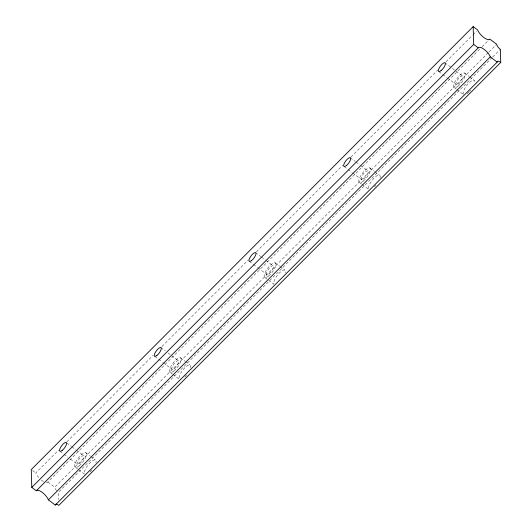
<?xml version="1.0" encoding="UTF-8"?>
<svg xmlns="http://www.w3.org/2000/svg" width="532" height="532" viewBox="0 0 532 532"><rect width="100%" height="100%" fill="white"/><g stroke="black" fill="none" stroke-linecap="round" stroke-linejoin="round"><path stroke-width="0.4" stroke-dasharray="2.66 2" d="M38.723 477.55A8.399 3.066 44.9 0 1 36.362 474.285L35.777 472.975L58.666 450.032M66.879 441.793L153.15 355.316M161.954 346.492L248.225 260.015M256.437 251.776L342.708 165.299M350.927 157.066L437.783 69.998M445.996 61.765L472.409 35.292M472.995 34.7L476.512 31.169M46.344 482.624A8.399 3.066 44.9 0 0 47.321 482.517L481.553 47.308M482.138 46.716L489.181 39.661M56.625 490.65A4.801 1.749 44.9 0 1 54.756 487.232L488.456 52.488M489.041 51.903L496.669 44.256M492.14 57.582L58.44 492.326L58.66 499.681M492.725 56.997L500.353 49.35M464.463 72.964L468.931 76.322M469.57 76.801L474.045 80.159M444.905 62.736L462.441 75.91M438.834 71.574L442.079 74.014M442.73 74.5L446.627 77.433M447.272 77.918L456.37 84.748M454.341 87.694L456.257 89.137M456.902 89.615L463.286 94.41M369.767 167.886L374.235 171.244M374.874 171.723L379.349 175.081M350.209 157.658L355.403 161.562M356.054 162.047L359.951 164.98M360.596 165.465L367.745 170.832M344.138 166.496L347.383 168.937M348.034 169.429L351.931 172.355M352.583 172.84L361.674 179.67M359.645 182.622L361.567 184.059M362.206 184.538L368.59 189.339M275.071 262.808L279.539 266.166M280.184 266.652L284.653 270.01M255.513 252.58L260.707 256.484M261.358 256.976L265.255 259.902M265.907 260.387L273.049 265.754M249.442 261.425L252.687 263.865M253.338 264.351L257.235 267.277M257.887 267.769L266.978 274.598M264.956 277.544L273.894 284.261A8.997 3.019 -53.1 0 1 279.46 272.916A8.997 3.019 -53.1 0 1 285.345 272.796M180.375 357.737L184.85 361.095M185.488 361.574L189.957 364.932M160.817 347.509L165.366 350.921M167.959 352.876L178.353 360.683M154.745 356.347L157.991 358.787M158.642 359.273L162.539 362.199M163.191 362.691L172.282 369.521M170.26 372.467L172.175 373.903M172.814 374.388L179.198 379.183A8.997 3.019 -53.1 0 1 184.764 367.838A8.997 3.019 -53.1 0 1 190.649 367.718M85.679 452.659L90.154 456.017M90.792 456.496L95.261 459.854M66.773 442.917L71.315 446.335M71.966 446.82L75.863 449.746M76.515 450.238L83.657 455.605M60.05 451.269L63.301 453.71M63.946 454.195L67.843 457.128M70.443 459.076L77.586 464.443M75.564 467.389L78.118 469.31M78.756 469.789L84.502 474.105A8.997 3.019 -53.1 0 1 90.068 462.767A8.997 3.019 -53.1 0 1 95.953 462.647M32.545 470.547L35.777 472.975M47.86 482.052L54.756 487.232M43.538 481.573A8.399 3.066 44.9 0 1 40.266 479.113M463.299 94.41A8.997 3.019 -53.1 0 1 468.08 83.883A8.997 3.019 -53.1 0 1 474.903 81.596M470.64 90.294A8.997 3.019 -53.1 0 1 469.63 91.451M469.118 91.983A8.997 3.019 -53.1 0 1 466.604 94.071M368.37 188.381A8.997 3.019 -53.1 0 1 374.927 177.256A8.997 3.019 -53.1 0 1 380.041 177.874M375.951 185.222A8.997 3.019 -53.1 0 1 374.422 186.905M186.559 375.067A8.997 3.019 -53.1 0 1 183.999 377.72M91.863 469.989A8.997 3.019 -53.1 0 1 89.303 472.642M79.78 463.532A5.4 1.809 -53.1 0 0 84.029 455.891A5.4 1.809 -53.1 0 0 78.058 460.652A5.4 1.809 -53.1 0 0 79.78 463.532M174.476 368.603A5.4 1.809 -53.1 0 0 178.725 360.969A5.4 1.809 -53.1 0 0 172.747 365.723A5.4 1.809 -53.1 0 0 174.476 368.603M269.172 273.681A5.4 1.809 -53.1 0 0 273.421 266.047A5.4 1.809 -53.1 0 0 267.443 270.801A5.4 1.809 -53.1 0 0 269.172 273.681M363.868 178.759A5.4 1.809 -53.1 0 0 368.117 171.124A5.4 1.809 -53.1 0 0 362.139 175.879A5.4 1.809 -53.1 0 0 363.868 178.759M458.557 83.83A5.4 1.809 -53.1 0 0 462.813 76.196A5.4 1.809 -53.1 0 0 456.835 80.957A5.4 1.809 -53.1 0 0 458.557 83.83M79.215 465.866A8.997 3.019 -53.1 0 0 86.304 453.138A8.997 3.019 -53.1 0 0 76.342 461.064A8.997 3.019 -53.1 0 0 79.215 465.866M173.911 370.944A8.997 3.019 -53.1 0 0 181 358.216A8.997 3.019 -53.1 0 0 171.038 366.142A8.997 3.019 -53.1 0 0 173.911 370.944M268.607 276.015A8.997 3.019 -53.1 0 0 275.696 263.293A8.997 3.019 -53.1 0 0 265.734 271.22A8.997 3.019 -53.1 0 0 268.607 276.015M363.303 181.093A8.997 3.019 -53.1 0 0 370.392 168.371A8.997 3.019 -53.1 0 0 360.43 176.298A8.997 3.019 -53.1 0 0 363.303 181.093M457.999 86.171A8.997 3.019 -53.1 0 0 465.088 73.443A8.997 3.019 -53.1 0 0 455.126 81.369A8.997 3.019 -53.1 0 0 457.999 86.171"/><path stroke-width="0.8" d="M473.167 26.6L31.255 469.576L31.787 487.405L36.302 490.803L36.841 490.331A8.399 3.066 44.9 0 1 47.8 498.564L48.385 499.881L55.288 505.061L497.201 62.084A4.801 1.749 44.9 0 1 500.745 62.424L500.353 49.35A4.801 1.749 44.9 0 1 496.669 44.256L489.773 39.069L489.234 39.541A8.399 3.066 44.9 0 1 478.275 31.308L477.689 29.998L473.167 26.6L473.699 44.429L31.787 487.405M36.302 490.803L478.753 47.355A8.399 3.066 44.9 0 1 489.713 55.587L490.298 56.897L497.201 62.084M48.385 499.881L490.298 56.897M500.745 62.424L58.833 505.4A4.801 1.749 44.9 0 0 55.734 504.236M473.699 44.429L478.215 47.827M55.288 505.061A4.801 1.749 44.9 0 1 55.395 504.536M62.244 450.358A5.4 1.809 -53.1 0 0 66.493 442.717A5.4 1.809 -53.1 0 0 60.522 447.478A5.4 1.809 -53.1 0 0 62.244 450.358M156.94 355.429A5.4 1.809 -53.1 0 0 161.189 347.795A5.4 1.809 -53.1 0 0 155.218 352.55A5.4 1.809 -53.1 0 0 156.94 355.429M251.636 260.507A5.4 1.809 -53.1 0 0 255.885 252.873A5.4 1.809 -53.1 0 0 249.914 257.628A5.4 1.809 -53.1 0 0 251.636 260.507M346.332 165.585A5.4 1.809 -53.1 0 0 350.581 157.951A5.4 1.809 -53.1 0 0 344.603 162.706A5.4 1.809 -53.1 0 0 346.332 165.585M441.028 70.663A5.4 1.809 -53.1 0 0 445.277 63.022A5.4 1.809 -53.1 0 0 439.299 67.783A5.4 1.809 -53.1 0 0 441.028 70.663"/></g></svg>
